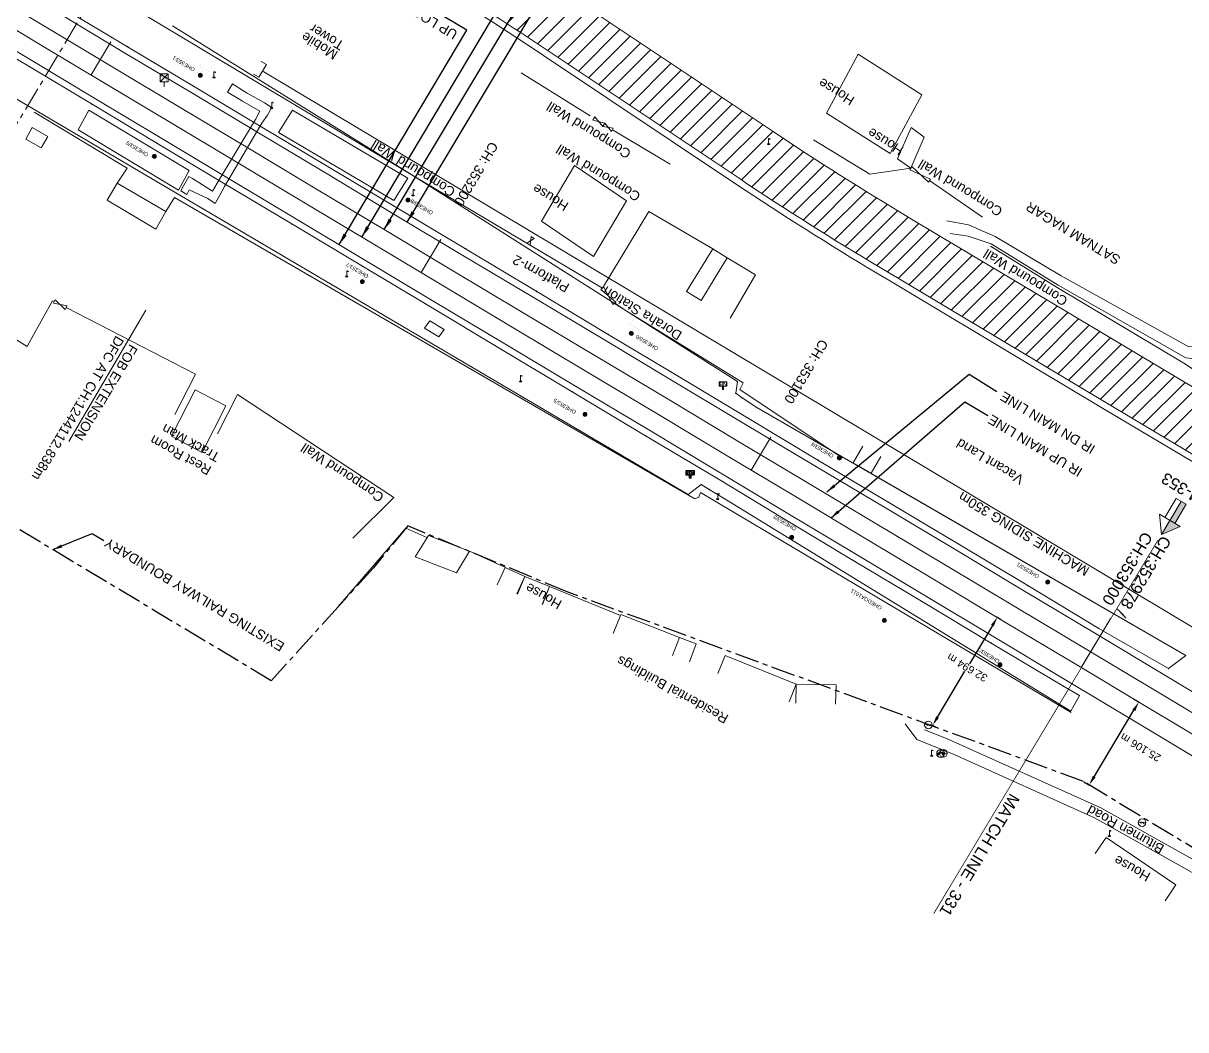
# Model space of a CAD drawing. Header units: metres. Extents: x 593168 to 611286, y 3401475 to 3412398.
# Drawn here: x 599854.4 to 600156.6, y 3408094.8 to 3408356.4 of the extents above; entities that cross this region are included whole.
import ezdxf
from ezdxf.enums import TextEntityAlignment as Align

# ---------------------------------------------------------------- set-up
doc = ezdxf.new("R2010")
doc.units = ezdxf.units.M
doc.header["$MEASUREMENT"] = 0
doc.linetypes.add('CENTER', pattern=[2, 1.25, -0.25, 0.25, -0.25])
doc.linetypes.add('PHANTOM2', pattern=[1.25, 0.625, -0.125, 0.125, -0.125, 0.125, -0.125])
doc.layers.get('Defpoints').update_dxf_attribs({"lineweight": 0})
for name, color, linetype, lineweight in [('Compound Wall', 251, 'Continuous', 0), ('DFCC BOUNDARY', 6, 'CENTER', 0), ('DORAHA STATION PROP. DETAILS', 10, 'Continuous', 0), ('Electric Pole', 251, 'Continuous', 0), ('Existing IR Chainage', 7, 'Continuous', 0), ('Existing IR Track', 143, 'Continuous', 0), ('FOOTINGS', 5, 'Continuous', 9), ('Footpath Over Bridge', 7, 'Continuous', 0), ('Gate', 251, 'Continuous', 0), ('Govt buliding', 251, 'Continuous', 0), ('Grill', 251, 'Continuous', 0), ('IR PROP. DETAILS', 190, 'Continuous', 0), ('KM STONE', 7, 'Continuous', 0), ('Lamp_Post', 251, 'Continuous', 0), ('Name Board', 251, 'Continuous', 0), ('OHE MAST', 8, 'Continuous', 0), ('OHE MAST TEXT', 8, 'Continuous', 0), ('Platform', 7, 'Continuous', 0), ('PROPOSED DFCC TOE LINE', 24, 'Continuous', 0), ('Residential Building Pucca', 251, 'Continuous', 0), ('Residential Building Semipucca', 251, 'Continuous', 0), ('Shed', 251, 'Continuous', 0), ('Side Details', 251, 'Continuous', 0), ('SRJ CH. in Station', 7, 'Continuous', 0), ('Subroad Edge', 34, 'Continuous', 0), ('Telephone_Pole', 251, 'Continuous', 0), ('Text1', 251, 'Continuous', 0), ('Village Name', 7, 'Continuous', 0), ('WL', 7, 'Continuous', 0)]:
    doc.layers.add(name, color=color, linetype=linetype, lineweight=lineweight)
doc.layers.add('Existing Railway Boundary', color=7, linetype='CENTER')
doc.layers.add('MATCH LINE', color=7, linetype='Continuous')
doc.styles.add('CUT-FILL', font='cut-fill.shx', dxfattribs={"height": 2})
doc.styles.add('NB', font='swissbo.ttf', dxfattribs={"height": 1.5})
doc.styles.get("Standard").update_dxf_attribs({"font": 'arial.ttf'})
doc.styles.add('Style-Arial', font='arial.ttf')
doc.styles.add('Vill txt', font='arial.ttf', dxfattribs={"height": 3})
doc.dimstyles.new('ISO-25', dxfattribs={"dimtxt": 2.5, "dimasz": 2.5, "dimexe": 1.25, "dimexo": 0.625, "dimtad": 1, "dimtxsty": 'Standard', "dimcen": 2.5, "dimadec": 0, "dimazin": 0, "dimtfac": 1, "dimtmove": 0, "dimatfit": 3, "dimfxl": 1, "dimarcsym": 0})
doc.dimstyles.get("Standard").update_dxf_attribs({"dimtxt": 0.18, "dimasz": 0.18, "dimexe": 0.18, "dimexo": 0.0625, "dimgap": 0.09, "dimtad": 0, "dimtih": 1, "dimtoh": 1, "dimdec": 4, "dimzin": 0, "dimdsep": 46, "dimtxsty": 'Standard', "dimcen": 0.09, "dimadec": 0, "dimazin": 0, "dimtfac": 1, "dimtdec": 4, "dimtofl": 0, "dimtmove": 0, "dimatfit": 3, "dimfxl": 1, "dimtolj": 1, "dimtzin": 0, "dimarcsym": 0})

# ---------------------------------------------------------------- blocks, each defined once
blk = doc.blocks.new('GT')
at = {"layer": 'Gate'}
for p, q in [((-0.5, -0.5), (-0.5, 0.5)), ((-0.5, 0.5), (0.5, -0.5)), ((0.5, 0.5), (0.5, -0.5))]:
    blk.add_line(p, q, dxfattribs=at)
blk.add_lwpolyline([(0.5, 0.5), (-0.5, -0.5)], dxfattribs=at)
blk = doc.blocks.new('EP')
blk.add_hatch(color=8).paths.add_polyline_path([(-0.21, -0.05), (-0.21, 0.16), (-0.93, -0.01), (-0.31, 0.07), (-0.31, -0.19), (0.31, 0), (0.31, -0.24), (0.94, -0.01), (0.41, -0.1), (0.43, 0.15)])
at = {"color": 8}
for p, q in [((-0.93, -0.01), (-0.21, 0.16)), ((-0.31, 0.07), (-0.93, -0.01)), ((-0.31, -0.19), (-0.31, 0.07)), ((0.31, 0), (-0.31, -0.19)), ((-0.21, 0.16), (-0.21, -0.05)), ((-0.21, -0.05), (0.43, 0.15)), ((0.31, -0.24), (0.31, 0)), ((0.43, 0.15), (0.41, -0.1)), ((0.94, -0.01), (0.31, -0.24)), ((0.41, -0.1), (0.94, -0.01))]:
    blk.add_line(p, q, dxfattribs=at)
blk.add_circle((0, 0), 1, dxfattribs=at)
blk = doc.blocks.new('LP')
for points in [[(0, 0), (0, 1.5)], [(0.25, 1.35), (0.44, 1.35)]]:
    blk.add_lwpolyline(points)
for centre, radius, start, end in [((0.07, 0.99), 0.519, 57.6425, 97.3165), ((0.34, 1.33), 0.094, 11.7012, 168.0476)]:
    blk.add_arc(centre, radius, start, end)
at = {"extrusion": (0, 0, -1)}
blk.add_ellipse((0, 0.01), major_axis=(0.308, 0), ratio=0.400495, dxfattribs=at)
blk.add_ellipse((0.35, 1.36), major_axis=(0.0017, 0.0438), ratio=0.461056, start_param=1.74022, end_param=4.575836)
blk = doc.blocks.new('NB')
for p, q in [((-0.98, 0.82), (-0.98, 1.98)), ((-0.98, 1.98), (0.98, 1.98)), ((-0.98, 0.82), (0.98, 0.82)), ((-0.13, 0.82), (-0.13, 0)), ((-0.13, 0), (0.13, 0)), ((0.13, 0.82), (0.13, 0)), ((0.98, 1.98), (0.98, 0.82))]:
    blk.add_line(p, q)
at = {"style": 'NB', "width": 1.025371}
blk.add_text('NB', height=0.988, rotation=180, dxfattribs=at).set_placement((0, 1.39), align=Align.MIDDLE)
blk = doc.blocks.new('TP')
at = {"layer": 'Telephone_Pole'}
blk.add_hatch(color=8, dxfattribs=at).paths.add_polyline_path([(0.49, 0.08, -0.516403), (0.5, 0.04, 0.157799), (0.42, -0.19, 0.257253), (0.43, -0.21), (0.7, -0.4, 0.297943), (0.73, -0.4, 0.213635), (0.94, -0.09, 0.292624), (0.86, 0.1, 0.314672), (-0.86, 0.1, 0.297888), (-0.94, -0.1, 0.205841), (-0.73, -0.4, 0.297943), (-0.7, -0.4), (-0.43, -0.21, 0.257253), (-0.42, -0.19, 0.155164), (-0.5, 0.04, -0.510878), (-0.49, 0.08, -0.167449)])
at = {"layer": 'Telephone_Pole', "color": 8}
for p, q in [((-0.7, -0.4), (-0.43, -0.21)), ((-0.44, -0.22), (-0.44, -0.22)), ((0.7, -0.4), (0.43, -0.21)), ((0.44, -0.22), (0.44, -0.22))]:
    blk.add_line(p, q, dxfattribs=at)
blk.add_circle((0, 0), 1.03, dxfattribs=at)
for centre, radius, start, end in [((0.01, -1.13), 1.5, 55.3659, 125.2353), ((-0.48, 0.05), 0.0243, 109.2181, 217.464), ((-0.82, -0.21), 0.402, 2.1844, 37.464), ((0.01, -1.34), 1.5, 71.1943, 109.2181), ((0.82, -0.21), 0.402, 141.9464, 177.8156), ((0.48, 0.06), 0.0243, 321.9464, 71.1943), ((0.75, -0.06), 0.194, 350.1231, 55.3659), ((-0.44, -0.19), 0.0258, 304.4776, 2.1844), ((0.44, -0.19), 0.0258, 177.8156, 235.5224), ((0.72, -0.38), 0.0258, 235.5224, 301.8866), ((0.49, -0.01), 0.462, 301.8866, 350.1231)]:
    blk.add_arc(centre, radius, start, end, dxfattribs=at)
blk = doc.blocks.new('WL')
at = {"layer": 'WL'}
for p, q in [((1.07, 3.42), (-1.06, 3.42)), ((-1.06, 3.42), (-1.06, 1.29)), ((1.07, 1.29), (1.07, 3.42)), ((-1.06, 1.29), (1.07, 1.29)), ((0, 1.29), (0, 0))]:
    blk.add_line(p, q, dxfattribs=at)
blk.add_lwpolyline([(-1.06, 1.29), (1.07, 3.42)], dxfattribs=at)
at = {"layer": 'WL', "style": 'CUT-FILL'}
for s, p in [('W', (-0.08, 3.25)), ('L', (0.61, 2.26))]:
    blk.add_text(s, height=0.739, rotation=180, dxfattribs=at).set_placement(p)
blk = doc.blocks.new('KM POST PLAN')
h = blk.add_hatch(color=256)
h.dxf.hatch_style = 1
h.paths.add_polyline_path([(0, -8.47), (-3, -8.47), (-3, -20), (0, -20)])
h.paths.add_polyline_path([(0, -8.47), (0, 0), (-6.25, -8.47)])
for points in [[(0, 0), (-6.25, -8.47), (6.25, -8.47)], [(0, 0), (0, -20)], [(0, 0), (6.25, -8.47)], [(3, -8.47), (3, -20), (-3, -20), (-3, -8.47)]]:
    blk.add_lwpolyline(points)
at = {"style": 'Style-Arial'}
blk.add_attdef('KM-POST', text='', height=6, dxfattribs=at).set_placement((0, -26, -263.95), align=Align.MIDDLE_CENTER)
blk = doc.blocks.new('OHE MAST')
h = blk.add_hatch(color=253)
h.dxf.hatch_style = 1
edge = h.paths.add_edge_path()
edge.add_arc((0, 0), 0.514, 0, 360)
at = {"color": 253, "const_width": 0.01}
for points in [[(-1.03, -1.71), (0, 0)], [(-3.09, -2.23), (-2.32, -0.94), (0.26, -2.49), (-0.52, -3.77)]]:
    blk.add_lwpolyline(points, dxfattribs=at)
at = {"color": 253}
blk.add_circle((0, 0), 0.514, dxfattribs=at)
blk = doc.blocks.new('*D68')
at = {"layer": 'Defpoints', "color": 0, "linetype": 'ByBlock', "ltscale": 5, "transparency": 16777216}
for p in [(600142.84, 3408180.86), (600144.36, 3408179.95), (600129.94, 3408159.32)]:
    blk.add_point(p, dxfattribs=at)
at = {"layer": 'DFCC BOUNDARY', "color": 0, "linetype": 'ByBlock', "lineweight": -2, "ltscale": 5, "transparency": 16777216}
for p, q in [((600142.95, 3408180.79), (600144.47, 3408179.89)), ((600132.75, 3408160.55), (600143.07, 3408177.8)), ((600130.05, 3408159.25), (600131.57, 3408158.34))]:
    blk.add_line(p, q, dxfattribs=at)
at = {"layer": 'DFCC BOUNDARY', "color": 0, "linetype": 'ByBlock', "ltscale": 5, "transparency": 16777216}
for points in [[(600142.72, 3408178.02), (600143.43, 3408177.59), (600144.36, 3408179.95)], [(600132.39, 3408160.77), (600133.1, 3408160.34), (600131.46, 3408158.41)]]:
    blk.add_solid(points, dxfattribs=at)
at = {"layer": 'DFCC BOUNDARY', "color": 0, "linetype": 'ByBlock', "ltscale": 5, "transparency": 16777216, "insert": (600144.81, 3408168.17), "char_height": 2, "attachment_point": 5, "rotation": 149, "style": 'Style-Arial'}
blk.add_mtext('\\A1;25.106 m', dxfattribs=at)
blk = doc.blocks.new('TerminatorOpen_0.5')
at = {"color": 0, "linetype": 'ByBlock', "lineweight": -2}
for q in [(-1, 0.25), (-1, 0), (-1, -0.25)]:
    blk.add_line((0, 0), q, dxfattribs=at)
blk = doc.blocks.new('*D69')
at = {"layer": 'Defpoints', "color": 0, "linetype": 'ByBlock', "ltscale": 5, "transparency": 16777216}
for p in [(600107.57, 3408201.96), (600108.5, 3408201.41), (600091.69, 3408173.36)]:
    blk.add_point(p, dxfattribs=at)
at = {"layer": 'DFCC BOUNDARY', "color": 0, "linetype": 'ByBlock', "lineweight": -2, "ltscale": 5, "transparency": 16777216}
for p, q in [((600106.29, 3408199.82), (600100.35, 3408189.91)), ((600108.39, 3408201.47), (600107.46, 3408202.03)), ((600092.05, 3408176.06), (600099.17, 3408187.94)), ((600091.59, 3408173.43), (600090.66, 3408173.98))]:
    blk.add_line(p, q, dxfattribs=at)
at = {"layer": 'DFCC BOUNDARY', "color": 0, "linetype": 'ByBlock', "ltscale": 5, "transparency": 16777216}
for points in [[(600105.93, 3408200.03), (600106.64, 3408199.6), (600107.57, 3408201.96)], [(600091.7, 3408176.27), (600092.41, 3408175.85), (600090.77, 3408173.92)]]:
    blk.add_solid(points, dxfattribs=at)
at = {"layer": 'DFCC BOUNDARY', "color": 0, "linetype": 'ByBlock', "ltscale": 5, "transparency": 16777216, "insert": (600099.76, 3408188.92), "char_height": 2, "attachment_point": 5, "rotation": 149, "style": 'Style-Arial'}
blk.add_mtext('\\A1;32.694 m', dxfattribs=at)

msp = doc.modelspace()

# ---------------------------------------------------------------- hatches: boundary and pattern name
at = {"layer": 'IR PROP. DETAILS'}
h = msp.add_hatch(dxfattribs=at)
h.set_pattern_fill('ANSI31', color=256, scale=25)
edge = h.paths.add_edge_path()
edge.add_line((600283.1188, 3408119.509), (600282.7052, 3408119.846))
edge.add_line((600282.7052, 3408119.846), (600271.594, 3408130.2063))
edge.add_line((600271.594, 3408130.2063), (600256.9941, 3408146.3629))
edge.add_line((600256.9941, 3408146.3629), (600245.9525, 3408160.7713))
edge.add_line((600245.9525, 3408160.7713), (600230.7289, 3408182.144))
edge.add_line((600230.7289, 3408182.144), (600216.7789, 3408199.2558))
edge.add_line((600216.7789, 3408199.2558), (600214.8371, 3408201.4091))
edge.add_line((600214.8371, 3408201.4091), (600196.6873, 3408218.495))
edge.add_line((600196.6873, 3408218.495), (600185.498, 3408227.3229))
edge.add_line((600185.498, 3408227.3229), (600162.924, 3408241.63))
edge.add_line((600162.924, 3408241.63), (600136.245, 3408257.5475))
edge.add_line((600136.245, 3408257.5475), (600118.1223, 3408268.3585))
edge.add_line((600118.1223, 3408268.3585), (600084.6377, 3408288.3555))
edge.add_line((600084.6377, 3408288.3555), (600077.132, 3408292.8484))
edge.add_arc((600526.5381, 3409043.6208), 875, 236.2714462, 239.0956137, ccw=False)
edge.add_line((600040.6865, 3408315.903), (599989.7502, 3408349.9099))
edge.add_arc((599503.8986, 3407622.1921), 875, 56.2714462, 59.5261399)
edge.add_line((599947.6506, 3408376.3202), (599940.3295, 3408380.6281))
edge.add_line((599940.3295, 3408380.6281), (599933.9632, 3408384.4526))
edge.add_line((599933.9632, 3408384.4526), (599910.2409, 3408398.6538))
edge.add_line((599910.2409, 3408398.6538), (599881.8606, 3408415.5852))
edge.add_line((599881.8606, 3408415.5852), (599859.5977, 3408428.886))
edge.add_line((599859.5977, 3408428.886), (599833.3643, 3408444.5643))
edge.add_line((599833.3643, 3408444.5643), (599815.5925, 3408455.1532))
edge.add_line((599815.5925, 3408455.1532), (599789.3909, 3408470.866))
edge.add_line((599789.3909, 3408470.866), (599769.4742, 3408482.7056))
edge.add_line((599769.4742, 3408482.7056), (599749.3559, 3408494.7496))
edge.add_line((599749.3559, 3408494.7496), (599719.4838, 3408512.6636))
edge.add_line((599719.4838, 3408512.6636), (599673.1641, 3408540.5174))
edge.add_line((599673.1641, 3408540.5174), (599681.4135, 3408553.0599))
edge.add_line((599681.4135, 3408553.0599), (599727.2245, 3408525.5444))
edge.add_line((599727.2245, 3408525.5444), (599757.0707, 3408507.6136))
edge.add_line((599757.0707, 3408507.6136), (599777.159, 3408495.5875))
edge.add_line((599777.159, 3408495.5875), (599797.0806, 3408483.745))
edge.add_line((599797.0806, 3408483.745), (599823.2887, 3408468.0283))
edge.add_line((599823.2887, 3408468.0283), (599841.0508, 3408457.4452))
edge.add_line((599841.0508, 3408457.4452), (599867.291, 3408441.7629))
edge.add_line((599867.291, 3408441.7629), (599889.5457, 3408428.467))
edge.add_line((599889.5457, 3408428.467), (599917.9358, 3408411.5297))
edge.add_line((599917.9358, 3408411.5297), (599941.6594, 3408397.3277))
edge.add_line((599941.6594, 3408397.3277), (599947.9367, 3408393.5561))
edge.add_line((599947.9367, 3408393.5561), (599955.2578, 3408389.2481))
edge.add_arc((599503.8986, 3407622.1921), 890, 56.2714462, 59.5261399, ccw=False)
edge.add_line((599998.079, 3408362.3851), (600049.0153, 3408328.3781))
edge.add_arc((600526.5381, 3409043.6208), 860, 236.2714462, 239.0956137)
edge.add_line((600084.8361, 3408305.7188), (600092.3352, 3408301.2299))
edge.add_line((600092.3352, 3408301.2299), (600125.8132, 3408281.2368))
edge.add_line((600125.8132, 3408281.2368), (600143.9297, 3408270.4294))
edge.add_line((600143.9297, 3408270.4294), (600170.7831, 3408254.4079))
edge.add_line((600170.7831, 3408254.4079), (600194.1815, 3408239.5784))
edge.add_line((600194.1815, 3408239.5784), (600206.4922, 3408229.8656))
edge.add_line((600206.4922, 3408229.8656), (600225.5656, 3408211.9104))
edge.add_line((600225.5656, 3408211.9104), (600228.1688, 3408209.0236))
edge.add_line((600228.1688, 3408209.0236), (600242.6633, 3408191.2438))
edge.add_line((600242.6633, 3408191.2438), (600258.018, 3408169.6872))
edge.add_line((600258.018, 3408169.6872), (600268.5306, 3408155.969))
edge.add_line((600268.5306, 3408155.969), (600282.2928, 3408140.7394))
edge.add_line((600282.2928, 3408140.7394), (600292.5685, 3408131.1582))
edge.add_line((600292.5685, 3408131.1582), (600293.371, 3408130.5043))
edge.add_line((600293.371, 3408130.5043), (600283.0945, 3408119.483))
h.paths.add_polyline_path([(599990.2872, 3408362.0014), (599859.2717, 3408440.7235), (599857.2732, 3408437.3973), (599988.2886, 3408358.6752)], flags=24)
at = {"layer": 'PROPOSED DFCC TOE LINE', "lineweight": 30}
h = msp.add_hatch(dxfattribs=at)
h.set_pattern_fill('ANSI31', color=256)
h.set_pattern_definition([(45, (0, 0), (-0.0883883476483, 0.0883883476483), [])])
h.paths.add_polyline_path([(599620.3989, 3408797.1611), (599458.9476, 3408521.7611), (599903.3831, 3408261.214), (600064.8343, 3408536.6139)], flags=9)
h.paths.add_polyline_path([(599610.1903, 3408800.1806), (599448.7391, 3408524.7806), (599893.1746, 3408264.2335), (600054.6258, 3408539.6334)], flags=9)
h.paths.add_polyline_path([(599605.1005, 3408803.1645), (599443.6492, 3408527.7645), (599888.0847, 3408267.2174), (600049.536, 3408542.6173)], flags=9)
h.paths.add_polyline_path([(599606.0567, 3408805.569), (599444.6055, 3408530.1691), (599889.041, 3408269.6219), (600050.4922, 3408545.0219)], flags=9)
h.paths.add_polyline_path([(599611.8012, 3408782.4954), (599450.35, 3408507.0955), (599894.7855, 3408246.5483), (600056.2367, 3408521.9483)], flags=9)
h.paths.add_polyline_path([(599606.7114, 3408785.4793), (599445.2601, 3408510.0794), (599889.6956, 3408249.5322), (600051.1469, 3408524.9322)], flags=9)
h.paths.add_polyline_path([(599601.6216, 3408788.4632), (599440.1703, 3408513.0632), (599884.6058, 3408252.5161), (600046.057, 3408527.916)], flags=9)
h.paths.add_polyline_path([(599597.4591, 3408790.9034), (599436.0079, 3408515.5034), (599880.4433, 3408254.9563), (600041.8946, 3408530.3563)], flags=9)
h.paths.add_polyline_path([(599605.4988, 3408763.9026), (599444.0475, 3408488.5027), (599888.483, 3408227.9555), (600049.9343, 3408503.3555)], flags=9)
h.paths.add_polyline_path([(599951, 3408557.2869), (599691.3153, 3408114.3226), (600135.7508, 3407853.7754), (600395.4354, 3408296.7398)], flags=9)
h.paths.add_polyline_path([(599614.5942, 3408796.7912), (599453.1429, 3408521.3912), (599897.5784, 3408260.8441), (600059.0297, 3408536.244)], flags=9)
h.paths.add_polyline_path([(599609.5044, 3408799.7751), (599448.0531, 3408524.3751), (599892.4886, 3408263.828), (600053.9398, 3408539.2279)], flags=9)
h.paths.add_polyline_path([(599619.684, 3408793.8073), (599458.2328, 3408518.4074), (599902.6683, 3408257.8602), (600064.1195, 3408533.2602)], flags=9)
h.paths.add_polyline_path([(599886.258, 3408431.716), (599873.7889, 3408438.6151), (599871.4074, 3408434.311), (599883.8765, 3408427.4119)], flags=24)
h.paths.add_polyline_path([(599796.1593, 3408480.4383), (599771.2889, 3408494.199), (599768.9075, 3408489.8949), (599793.7778, 3408476.1342)], flags=24)
h.paths.add_polyline_path([(599848.8429, 3408450.8946), (599823.9725, 3408464.6553), (599821.5911, 3408460.3512), (599846.4614, 3408446.5905)], flags=24)
h.paths.add_polyline_path([(599990.2872, 3408362.0014), (599859.2717, 3408440.7235), (599857.2732, 3408437.3973), (599988.2886, 3408358.6752)], flags=24)
h.paths.add_polyline_path([(600198.2471, 3408229.8148), (600189.95, 3408234.8002), (600189.1505, 3408233.4697), (600197.4477, 3408228.4843)], flags=24)
h.paths.add_polyline_path([(600225.3699, 3408204.8721), (600216.7401, 3408210.0575), (600215.9406, 3408208.727), (600224.5705, 3408203.5417)], flags=24)
h.paths.add_polyline_path([(600286.6458, 3408124.4082), (600279.9445, 3408128.4347), (600279.1446, 3408127.1033), (600285.8458, 3408123.0768)], flags=24)
h.paths.add_polyline_path([(600251.815, 3408231.4437), (600231.7204, 3408200.4954), (600239.5806, 3408195.3918), (600259.6752, 3408226.3401)], flags=24)
h.paths.add_polyline_path([(600031.8358, 3408370.6356), (600013.8622, 3408340.5554), (600021.9071, 3408335.7483), (600039.8807, 3408365.8285)], flags=24)
h.paths.add_polyline_path([(600236.0563, 3408240.6662), (600216.974, 3408211.2769), (600224.8342, 3408206.1733), (600243.9165, 3408235.5626)], flags=24)
h.paths.add_polyline_path([(600008.4547, 3408352.7362), (600010.6532, 3408352.7362), (600010.6532, 3408353.5118), (600008.4547, 3408353.5118)], flags=24)

# ---------------------------------------------------------------- linework, layer by layer
at = {"layer": 'Compound Wall'}
for points in [[(600007.4968, 3408328.6891, 258.9342), (600022.5673, 3408319.7281, 260.8807)], [(600085.0898, 3408318.7018, 258.8582), (600074.4312, 3408317.1554, 258.7903), (600059.7993, 3408326.1084, 258.9742)], [(600103.7122, 3408305.9872, 258.2034), (600089.9187, 3408315.4676, 259.4551)], [(599862.4441, 3408284.0519, 258.1425), (599862.0021, 3408284.2414, 259.791), (599856.9245, 3408275.2454, 259.586), (599855.3782, 3408272.359, 259.5071), (599787.9714, 3408314.2626, 258.3084)], [(600004.9159, 3408287.4891, 262.2163), (600017.0034, 3408307.4117, 260.5897), (600033.583, 3408297.71, 261.9763)], [(600105.765, 3408298.4011, 258.4254), (600123.1193, 3408287.7133, 258.5034), (600156.4593, 3408267.7863, 258.4864), (600206.8859, 3408233.7246, 258.8532)], [(600037.326, 3408295.4172, 260.9226), (600044.7361, 3408290.96, 260.5628), (600038.1666, 3408279.7059, 260.7747)], [(599865.5183, 3408282.4619, 258.0505), (599899.1128, 3408265.1745, 259.605), (599893.7925, 3408254.6439, 156.3202)], [(600008.0201, 3408283.6654, 262.0775), (600010.4332, 3408282.0319, 262.1403), (600041.4968, 3408262.9406, 260.6637), (600040.5984, 3408261.2212, 260.6657), (600067.2077, 3408243.3836, 261.5924)], [(599950.7216, 3408233.1092, 259.55), (599910.0809, 3408259.9224, 259.572), (599904.8798, 3408249.6499, 259.671)], [(599950.7216, 3408233.1092, 259.55), (599940.0322, 3408222.5578, 258.9152)], [(599959.2558, 3408222.7189, 261.3515), (599953.7997, 3408225.1726, 260.8027), (599936.2634, 3408204.7596, 258.9152)], [(599979.692, 3408214.8951, 262.3332), (599970.4084, 3408219.123, 260.3988)], [(600009.7408, 3408202.6826, 262.4222), (600024.9405, 3408196.7533, 260.3308)]]:
    msp.add_polyline3d(points, dxfattribs=at)
at = {"layer": 'Existing IR Chainage', "color": 7, "linetype": 'Continuous', "lineweight": 13, "flags": 128}
for points in [[(599877.1147, 3408351.5192), (599871.9779, 3408342.9393)], [(599962.9091, 3408300.1692), (599957.783, 3408291.5829)], [(600048.7064, 3408248.8155), (600043.5873, 3408240.2251)], [(600137.1156, 3408201.7687), (600129.4104, 3408188.899)], [(600137.1156, 3408201.7687), (600129.4104, 3408188.899)], [(600137.1156, 3408201.7687), (600129.4104, 3408188.899)]]:
    msp.add_lwpolyline(points, dxfattribs=at)
at = {"layer": 'Existing IR Track', "flags": 128}
for points in [[(600169.667, 3408175.8), (600151.0932, 3408186.9463), (600133.0819, 3408197.7426), (600114.6072, 3408208.7991), (600096.3154, 3408219.767), (600078.5028, 3408230.4087), (600060.097, 3408241.3763), (600041.6979, 3408252.3525), (600021.5588, 3408264.39), (600005.4299, 3408274.0664), (599986.7764, 3408285.235), (599986.7722, 3408285.2361), (599968.6642, 3408296.0462), (599950.7184, 3408306.7738), (599932.9045, 3408317.4584), (599915.0647, 3408328.1267), (599897.7151, 3408338.5079), (599880.4914, 3408348.7995), (599864.2703, 3408358.5453), (599848.1574, 3408368.1928)], [(600167.2562, 3408171.7703), (600148.7404, 3408182.8809), (600130.6312, 3408193.6978), (600112.4249, 3408204.6045), (600093.8257, 3408215.7172), (600075.8527, 3408226.4692), (600057.7236, 3408237.3078), (600040.1096, 3408247.7838), (600021.9675, 3408258.6299), (600002.9626, 3408270.0116), (599984.3554, 3408281.1368), (599965.8101, 3408292.227), (599948.2149, 3408302.7445), (599930.1759, 3408313.528), (599912.7063, 3408323.9567), (599895.1149, 3408334.4917), (599878.1064, 3408344.6676), (599861.6303, 3408354.54), (599845.6542, 3408364.1132)], [(600164.7697, 3408167.705), (600146.296, 3408178.7896), (600127.7834, 3408189.873), (600109.7436, 3408200.6605), (600091.2801, 3408211.7216), (600073.6066, 3408222.2952), (600055.125, 3408233.3496), (600037.3837, 3408243.922), (600019.4889, 3408254.6488), (600000.4568, 3408266.0368), (599981.8613, 3408277.1457), (599963.2375, 3408288.3266), (599945.7811, 3408298.7482), (599927.6268, 3408309.6039), (599910.1744, 3408320.0483), (599892.6006, 3408330.5792), (599875.6746, 3408340.7261), (599859.2809, 3408350.5411), (599843.3055, 3408360.1072)], [(600162.1174, 3408163.6643), (600143.6467, 3408174.7443), (600125.5335, 3408185.5907), (600107.1262, 3408196.6386), (600088.749, 3408207.6349), (600070.937, 3408218.299), (600052.6596, 3408229.2569), (600034.8324, 3408239.9287), (600016.941, 3408250.6611), (599997.9538, 3408262.0183), (599979.5645, 3408273.0186), (599960.6352, 3408284.3537), (599943.3703, 3408294.7192), (599924.9764, 3408305.723), (599907.7274, 3408316.0423), (599889.9632, 3408326.6668), (599873.1796, 3408336.7079), (599857.0011, 3408346.413), (599840.8286, 3408356.0919)], [(599914.2544, 3408343.1478), (599915.5942, 3408342.3451), (599917.5661, 3408345.6363), (599916.2263, 3408346.439)]]:
    msp.add_lwpolyline(points, dxfattribs=at)
msp.add_lwpolyline([(599916.5068, 3408344.0341), (600195.0009, 3408177.5372, -0.05223205), (600233.7344, 3408148.505, 0.05144606), (600271.8433, 3408119.8476)], format="xyb", dxfattribs=at)
at = {"layer": 'Existing Railway Boundary', "ltscale": 5}
for points in [[(599936.2222, 3408204.7154), (599918.8408, 3408185.4773), (599771.2804, 3408274.0123), (599785.0232, 3408302.5983), (599708.5849, 3408348.2622), (599593.7586, 3408416.8589), (599615.059, 3408451.9179), (599554.734, 3408488.0427), (599482.8847, 3408531.0687), (599453.6679, 3408548.5649), (599424.7618, 3408565.8749)], [(601317.2433, 3407450.7097), (601224.899, 3407507.0908), (601103.8361, 3407576.9037), (601076.3041, 3407593.1922), (601027.0445, 3407622.1279), (600800.8989, 3407757.7565), (600729.53, 3407800.2216), (600590.7896, 3407882.7312), (600531.0891, 3407918.878), (600526.2178, 3407921.6024), (600502.3694, 3407935.4788), (600422.2553, 3407983.1065), (600376.8527, 3408011.2163), (600345.4847, 3408028.7629), (600315.7213, 3408046.6622), (600129.9447, 3408159.317), (599995.7813, 3408208.5798), (599954.336, 3408225.7264), (599945.3157, 3408214.7803), (599936.2222, 3408204.7154)]]:
    msp.add_lwpolyline(points, dxfattribs=at)
at = {"layer": 'FOOTINGS', "color": 0, "lineweight": 0}
msp.add_line((599866.1919, 3408247.6252), (599886.2286, 3408281.8034), dxfattribs=at)
at = {"layer": 'Footpath Over Bridge'}
msp.add_polyline3d([(599907.4488, 3408338.4198, 260.8997), (599908.7408, 3408340.6357, 260.8557), (599911.4828, 3408338.9131, 262.7171), (599912.5835, 3408338.2294, 262.7191), (599917.0687, 3408335.695, 265.9312), (599918.9992, 3408334.4693, 265.9542), (599917.8249, 3408332.4495, 265.9522), (599916.4021, 3408330.4133, 267.4137), (599906.6377, 3408313.9071, 267.4018), (599905.4228, 3408311.653, 265.9582), (599904.2647, 3408309.5607, 266.1131), (599902.3364, 3408310.7942, 266.0541), (599897.5273, 3408313.0929, 261.9254), (599896.8944, 3408311.8717, 261.0526), (599895.3063, 3408312.8228, 261.0356), (599896.053, 3408314.1491, 262.0653), (599897.4192, 3408316.5541, 262.0843), (599898.3581, 3408315.9969, 262.0823), (599903.5963, 3408312.7676, 265.9292), (599904.7706, 3408314.7972, 267.3978), (599914.7099, 3408331.3337, 267.3908), (599915.8803, 3408333.5461, 265.9202), (599911.3191, 3408336.0963, 262.7311), (599910.2408, 3408336.851, 262.7281), (599907.4488, 3408338.4198, 260.8997)], dxfattribs=at)
at = {"layer": 'Govt buliding'}
for points in [[(599856.7061, 3408329.3, 263.5319), (599860.7107, 3408326.9765, 263.109), (599859.0219, 3408323.9563, 263.131), (599855.0173, 3408326.2798, 263.5539)], [(600002.5727, 3408295.7768, 262.962), (599989.0543, 3408304.9313, 262.4472), (599997.646, 3408319.4063, 262.8581), (600011.1711, 3408310.2472, 262.8581)], [(599876.2114, 3408310.364, 261.6264), (599878.7387, 3408314.8206, 262.5792), (599891.3951, 3408307.4165, 262.2033), (599888.8246, 3408302.8835, 262.2033)]]:
    msp.add_polyline3d(points, close=True, dxfattribs=at)
at = {"layer": 'Grill'}
for points in [[(599893.1239, 3408355.6671, 261.7604), (599956.0444, 3408316.5455, 260.9296), (599983.3275, 3408300.3806, 261.4355), (600004.9159, 3408287.4891, 262.2163)], [(600001.7331, 3408332.3105, 260.2109), (599983.7608, 3408343.5009, 260.5548)], [(599857.2401, 3408333.2916, 263.5779), (599881.3641, 3408318.7048, 262.1423), (599878.7387, 3408314.8206, 262.5792)], [(599891.3951, 3408307.4165, 262.2033), (599893.7087, 3408311.0849, 261.8974), (600028.9074, 3408232.7324, 261.5735), (600029.9667, 3408233.183, 261.7034), (600030.3909, 3408234.3713, 261.6484)], [(600074.9493, 3408239.2514, 261.4475), (600156.5568, 3408192.0865, 259.643)], [(600030.3909, 3408234.3713, 261.6484), (600126.7606, 3408177.2639, 260.1859)]]:
    msp.add_polyline3d(points, dxfattribs=at)
at = {"layer": 'IR PROP. DETAILS'}
for points in [[(599841.0508, 3408457.4452), (599867.291, 3408441.7629), (599889.5457, 3408428.467), (599917.9358, 3408411.5297), (599941.6594, 3408397.3277), (599947.9367, 3408393.5561), (599955.2578, 3408389.2481, -0.01420223), (599998.079, 3408362.3851), (600049.0153, 3408328.3781, 0.01232338), (600084.8361, 3408305.7188), (600092.3352, 3408301.2299), (600125.8132, 3408281.2368), (600143.9297, 3408270.4294), (600170.7831, 3408254.4079)], [(600162.924, 3408241.63), (600136.245, 3408257.5475), (600118.1223, 3408268.3585), (600084.6377, 3408288.3555), (600077.132, 3408292.8484, -0.01232338), (600040.6865, 3408315.903), (599989.7502, 3408349.9099, 0.01420223), (599947.6506, 3408376.3202), (599940.3295, 3408380.6281), (599933.9632, 3408384.4526), (599910.2409, 3408398.6538), (599881.8606, 3408415.5852), (599859.5977, 3408428.886), (599833.3643, 3408444.5643)], [(599954.0019, 3408370.5401), (599953.3622, 3408370.9233, -0.01226359), (599989.6282, 3408347.9762), (600039.7902, 3408314.4861, 0.01232338), (600076.2357, 3408291.4315), (600079.3461, 3408289.5697), (600117.2637, 3408266.9192), (600135.3862, 3408256.1082), (600162.0459, 3408240.2023), (600184.5278, 3408225.9536), (600195.5917, 3408217.2245), (600213.6383, 3408200.2358), (600215.5063, 3408198.1644), (600229.3954, 3408181.1272), (600244.6044, 3408159.775), (600255.7051, 3408145.2896), (600270.3986, 3408129.0294), (600281.6032, 3408118.582), (600291.8701, 3408110.2163), (600293.6546, 3408108.8504), (600295.5444, 3408107.3834), (600308.851, 3408097.9517)]]:
    msp.add_lwpolyline(points, format="xyb", dxfattribs=at)
at = {"layer": 'MATCH LINE', "linetype": 'PHANTOM2', "ltscale": 15, "const_width": 0.2}
msp.add_lwpolyline([(600149.3101, 3408221.9976), (600091.0386, 3408124.9532)], dxfattribs=at)
at = {"layer": 'Platform'}
for points in [[(599787.0962, 3408417.6919, 260.9846), (599956.0444, 3408316.5455, 260.9296), (600040.0244, 3408263.2448, 260.7277), (600039.5939, 3408260.2132, 260.7137), (600041.2192, 3408258.9958, 260.6677), (600045.0922, 3408256.4844, 260.1749), (600156.5568, 3408192.0865, 259.643), (600152.0891, 3408188.6438, 259.9289), (600133.996, 3408199.1011, 259.9339), (600115.4702, 3408210.2342, 259.9979), (600097.3557, 3408221.1103, 260.0529), (600079.3614, 3408231.8475, 260.1359), (600060.9407, 3408242.8394, 260.0989), (600043.0386, 3408253.5852, 260.0719), (600039.1984, 3408255.8802, 260.7377), (600022.2758, 3408266.002, 260.7857), (600006.4449, 3408275.4866, 260.8297), (599987.854, 3408286.6406, 260.8287), (599969.3345, 3408297.7632, 260.8547), (599951.6601, 3408308.3436, 260.9076), (599933.8335, 3408318.958, 260.9376), (599915.9744, 3408329.6152, 260.9666), (599898.6451, 3408339.9743, 260.9716), (599881.48, 3408350.2724, 261.0136), (599865.2432, 3408359.9842, 261.0536)], [(599791.5214, 3408372.7064, 261.0526), (600027.1784, 3408233.9117, 260.6147), (600030.5868, 3408236.4578, 260.7167), (600032.695, 3408235.2338, 260.6967), (600036.5866, 3408232.842, 260.2958), (600126.6597, 3408177.5963, 260.0759)], [(600126.6597, 3408177.5963, 260.0759), (600128.9079, 3408181.611, 260.0289), (600124.6448, 3408184.1265, 259.9799), (600105.9959, 3408195.2677, 259.9909), (600087.8655, 3408206.1573, 260.1559), (600070.069, 3408216.7706, 260.1939), (600051.801, 3408227.7523, 260.2358), (600038.5549, 3408235.8179, 260.2378), (600034.4044, 3408238.2742, 260.7247), (600016.1433, 3408249.1622, 260.8147), (599997.0668, 3408260.6176, 260.8307), (599978.7096, 3408271.5653, 260.8587), (599959.7992, 3408282.914, 260.9266), (599942.5332, 3408293.2334, 260.9636), (599924.1527, 3408304.235, 261.0176), (599906.8769, 3408314.5445, 261.0186), (599889.1216, 3408325.2117, 260.8937), (599872.2465, 3408335.3247, 260.9366), (599856.1019, 3408345.0004, 260.9466), (599839.9244, 3408354.6032, 260.9836)]]:
    msp.add_polyline3d(points, dxfattribs=at)
for p in [(599881.48, 3408350.272, 261.014), (599856.102, 3408345, 260.947), (599898.645, 3408339.974, 260.972), (599872.246, 3408335.325, 260.937), (599915.974, 3408329.615, 260.967), (599889.122, 3408325.212, 260.894), (599933.834, 3408318.958, 260.938), (599906.877, 3408314.544, 261.019), (599956.044, 3408316.546, 260.93), (599951.66, 3408308.344, 260.908), (599924.153, 3408304.235, 261.018), (599969.334, 3408297.763, 260.855), (599942.533, 3408293.233, 260.964), (599987.706, 3408286.771, 260.83), (599987.854, 3408286.641, 260.829), (599959.799, 3408282.914, 260.927), (600006.445, 3408275.487, 260.83), (599978.71, 3408271.565, 260.859), (600022.276, 3408266.002, 260.786), (600040.024, 3408263.245, 260.728), (599997.067, 3408260.618, 260.831), (600039.594, 3408260.213, 260.714), (600041.219, 3408258.996, 260.668), (600039.198, 3408255.88, 260.738), (600045.092, 3408256.484, 260.175), (600042.587, 3408253.864, 260.145), (600043.039, 3408253.585, 260.072), (600016.143, 3408249.162, 260.815), (600060.941, 3408242.839, 260.099), (600030.587, 3408236.458, 260.717), (600034.152, 3408238.445, 260.745), (600034.404, 3408238.274, 260.725), (600038.555, 3408235.818, 260.238), (600027.178, 3408233.912, 260.615), (600032.695, 3408235.234, 260.697), (600036.587, 3408232.842, 260.296), (600079.361, 3408231.847, 260.136), (600051.801, 3408227.752, 260.236), (600097.356, 3408221.11, 260.053), (600070.069, 3408216.771, 260.194), (600115.47, 3408210.234, 259.998), (600087.865, 3408206.157, 260.156), (600133.996, 3408199.101, 259.934), (600105.996, 3408195.268, 259.991), (600152.089, 3408188.644, 259.929), (600124.645, 3408184.126, 259.98), (600128.908, 3408181.611, 260.029), (600126.66, 3408177.596, 260.076)]:
    msp.add_point(p, dxfattribs=at)
at = {"layer": 'Residential Building Pucca'}
for points in [[(600087.9093, 3408337.7244, 261.6564), (600079.6929, 3408322.4975, 259.823), (600063.1288, 3408332.9958, 258.6283), (600071.3911, 3408348.308, 258.6283)], [(600033.583, 3408297.71, 261.9763), (600037.326, 3408295.4172, 260.9226), (600030.6267, 3408284.3151, 261.3645), (600026.7774, 3408286.673, 261.3645)], [(599899.0513, 3408261.1162, 261.0786), (599907.0503, 3408256.9312, 261.0456), (599900.8574, 3408244.8284, 261.3425), (599892.8584, 3408249.0135, 261.3425)]]:
    msp.add_polyline3d(points, close=True, dxfattribs=at)
for points in [[(599977.5806, 3408210.3934, 262.3382), (599979.6744, 3408214.9323, 262.3382), (599984.7489, 3408212.5914, 262.6301), (599982.6551, 3408208.0525, 262.6301)], [(599982.849, 3408207.968, 262.6301), (599984.7489, 3408212.5914, 262.6301), (599991.1911, 3408209.9441, 262.6831), (599989.2912, 3408205.3207, 262.6831)], [(599989.2996, 3408205.3173, 262.6831), (599991.1911, 3408209.9441, 262.6831), (600009.5896, 3408202.4226, 262.4152), (600007.6981, 3408197.7957, 262.4152)], [(600034.9321, 3408187.3905, 262.2313), (600036.7852, 3408192.0328, 262.2313), (600055.314, 3408184.6364, 262.0183), (600053.4608, 3408179.9941, 262.0183)], [(600055.2115, 3408179.6354, 261.7774), (600055.3146, 3408184.6329, 261.7774), (600065.6445, 3408184.4197, 260.7657), (600065.5413, 3408179.4222, 260.7657)], [(600133.0339, 3408140.616, 259.1292), (600135.8398, 3408144.7527, 259.1292), (600153.9772, 3408132.4506, 257.6076), (600151.1713, 3408128.3139, 257.6076)]]:
    msp.add_polyline3d(points, dxfattribs=at)
at = {"layer": 'Residential Building Semipucca'}
for points in [[(600088.5525, 3408326.7688, 260.0539), (600085.0898, 3408318.7018, 258.8582), (600081.6638, 3408321.1023, 259.847), (600085.1584, 3408329.2437, 259.847)], [(599956.2515, 3408217.6899, 262.2123), (599959.6783, 3408223.2639, 261.9563), (599970.4084, 3408219.123, 260.3988), (599966.9789, 3408213.5447, 260.3988)]]:
    msp.add_polyline3d(points, close=True, dxfattribs=at)
for points in [[(600077.3086, 3408243.7266, 261.4515), (600074.803, 3408239.4014, 261.4515), (600070.0862, 3408242.1338, 261.5415), (600072.5918, 3408246.459, 261.5415)], [(600023.1739, 3408192.0752, 260.3308), (600024.9406, 3408196.7511, 260.3308), (600029.3148, 3408195.0984, 259.1102), (600027.5482, 3408190.4225, 259.1102)]]:
    msp.add_polyline3d(points, dxfattribs=at)
at = {"layer": 'Shed'}
msp.add_polyline3d([(599894.6952, 3408313.02, 261.0236), (599868.6203, 3408328.6494, 261.0446), (599871.4045, 3408333.7564, 260.9576), (599897.4794, 3408318.127, 260.9366), (599894.6952, 3408313.02, 261.0236)], dxfattribs=at)
for points in [[(599954.3297, 3408316.1482, 260.8647), (599950.6836, 3408310.3157, 260.9047), (599920.7463, 3408327.9332, 260.9556), (599924.3925, 3408333.7659, 260.9556)], [(599960.0751, 3408279.0638, 260.8467), (599963.7509, 3408276.7874, 260.8297), (599962.3746, 3408274.8421, 261.4685), (599958.6987, 3408277.1185, 261.4685)]]:
    msp.add_polyline3d(points, close=True, dxfattribs=at)
at = {"layer": 'SRJ CH. in Station', "color": 7, "linetype": 'CENTER', "lineweight": 15, "ltscale": 5}
msp.add_line((599904.3699, 3408416.4986), (599806.6834, 3408253.3634), dxfattribs=at)
at = {"layer": 'Subroad Edge'}
for points in [[(600094.4283, 3408304.9876, 258.3042), (600100.1102, 3408304.0053, 258.3394), (600107.0389, 3408300.959, 258.3104), (600124.1532, 3408290.7094, 258.2394), (600157.3354, 3408272.3014, 258.4754), (600163.3323, 3408272.9117, 258.6003), (600163.602, 3408287.8968, 258.5064)], [(600379.0208, 3408057.5918, 259.3181), (600379.9313, 3408059.4183, 259.1712), (600380.9753, 3408063.3183, 258.8113), (600377.6719, 3408066.6901, 258.7173), (600356.8889, 3408081.0218, 258.7313), (600331.2988, 3408104.5269, 258.6403), (600299.6422, 3408143.7859, 258.5473), (600288.3426, 3408158.182, 258.6843), (600221.6275, 3408224.3598, 258.6303), (600201.1635, 3408239.5254, 258.8023), (600169.4299, 3408263.2607, 258.6893), (600163.9089, 3408267.816, 258.6263), (600163.5282, 3408268.6479, 258.5753), (600156.5847, 3408269.4234, 258.4834), (600123.3808, 3408288.3093, 258.3794), (600105.9804, 3408299.0042, 258.3154), (600099.9755, 3408300.9935, 258.3704), (600095.2944, 3408301.7391, 258.3399)], [(600603.492, 3407868.7656, 258.0835), (600565.6214, 3407890.6802, 258.0845), (600532.7257, 3407910.4057, 258.0955), (600488.0185, 3407937.4354, 258.0575), (600445.2705, 3407963.0509, 258.1085), (600429.7554, 3407972.5738, 258.1305), (600382.2869, 3408001.0583, 258.2724), (600379.9792, 3408003.1788, 258.3214), (600376.839, 3408005.1285, 258.4254), (600368.1322, 3408010.1907, 258.6703), (600367.1834, 3408010.3897, 258.7263), (600364.5416, 3408012.3183, 258.7963), (600351.0258, 3408020.4237, 258.8263), (600342.985, 3408025.5583, 258.5763), (600305.3909, 3408048.1333, 258.1155), (600283.6828, 3408061.3142, 258.0565), (600228.2712, 3408095.2583, 258.1585), (600206.7717, 3408108.4121, 258.0635), (600156.8294, 3408136.471, 258.2984), (600132.8452, 3408149.871, 258.4484), (600096.3159, 3408166.3305, 258.5343), (600086.6197, 3408170.2176, 258.5843), (600083.6553, 3408174.315, 258.6743)], [(600088.6533, 3408172.7205, 258.6153), (600094.3857, 3408170.4535, 258.5893), (600134.4616, 3408152.4555, 258.4914), (600155.1841, 3408140.8129, 258.3584), (600209.59, 3408110.4267, 258.1045), (600230.2703, 3408097.9064, 258.1075), (600256.8425, 3408081.6887, 258.1415), (600285.4314, 3408064.0284, 258.0075), (600306.8612, 3408051.0591, 258.1155), (600345.1063, 3408028.1964, 258.5983), (600353.021, 3408024.4762, 258.8562), (600355.3593, 3408024.2495, 258.9112)]]:
    msp.add_polyline3d(points, dxfattribs=at)

# ---------------------------------------------------------------- block references
at = {"layer": 'Electric Pole', "xscale": 0.9997078269552191, "yscale": 0.9997078269552191, "zscale": 0.9997078269552191}
for p in [(600089.6643, 3408174.0073, 258.5723), (600093.5268, 3408166.6022, 258.5823), (600145.2142, 3408148.6224, 262.3072)]:
    msp.add_blockref('EP', p, dxfattribs=at)
at = {"layer": 'Gate'}
for p, xscale, yscale, zscale, rotation in [((600003.9768, 3408330.7983, 156.3202), 3.071261410945884, 0.9997078268772505, 3.071261410945884, 328.3120825943469), ((600006.3918, 3408329.3431, 156.3202), 2.56802350029809, 0.9997078268772503, 2.56802350029809, 329.3120825930469), ((600087.5043, 3408317.0847, 156.3202), 5.811838488732158, 0.9997078268772503, 5.811838488732158, 326.3120825937048), ((599986.2574, 3408299.8326, 156.3202), 2.072566964113247, 0.9997078268772505, 2.072566964113247, 59.31208259191908), ((600006.4494, 3408285.5498, 156.3202), 4.944695953407879, 0.9997078268772505, 4.944695953407879, 128.3120825959074), ((599863.9812, 3408283.2569, 156.3202), 3.461049426165637, 0.9997078268772505, 3.461049426165637, 332.3120825939989)]:
    msp.add_blockref('GT', p, dxfattribs=dict(at, xscale=xscale, yscale=yscale, zscale=zscale, rotation=rotation))
at = {"layer": 'KM STONE', "xscale": 0.5, "yscale": 0.5, "zscale": 0.5, "rotation": 148.9903102435466}
msp.add_blockref('KM POST PLAN', (600150.2352, 3408223.5383), dxfattribs=at).add_auto_attribs({'KM-POST': 'KM-353'})
at = {"layer": 'Lamp_Post', "xscale": 0.9997078269552191, "yscale": 0.9997078269552191, "zscale": 0.9997078269552191}
for p in [(599903.9413, 3408342.2621, 263.172), (599918.9727, 3408334.3193, 265.9562), (600048.1055, 3408324.9048, 260.4678), (599955.7197, 3408311.6324, 261.9873), (599938.4416, 3408290.5263, 263.8908), (599983.6512, 3408263.2905, 260.9776), (600034.8904, 3408232.656, 262.8611), (600090.4869, 3408165.9686, 258.5004), (600136.6985, 3408145.0976, 258.4904)]:
    msp.add_blockref('LP', p, dxfattribs=at)
at = {"layer": 'Name Board', "xscale": 0.9997078269552191, "yscale": 0.9997078269552191, "zscale": 0.9997078269552191}
for p in [(600036.2834, 3408261.1874, 261.7574), (600027.6005, 3408238.1162, 263.5479), (600027.8337, 3408238.17, 263.248)]:
    msp.add_blockref('NB', p, dxfattribs=at)
at = {"layer": 'OHE MAST', "rotation": 180}
for p in [(599900.4206, 3408342.8394), (599900.4206, 3408342.8394), (599888.4175, 3408321.7729), (599888.4175, 3408321.7729), (599954.3675, 3408310.4265), (599954.3675, 3408310.4265), (599942.4735, 3408289.2379), (599942.4735, 3408289.2379), (600012.4147, 3408275.7616), (600012.4147, 3408275.7616), (600000.3919, 3408254.7124), (600000.3919, 3408254.7124), (600066.4775, 3408243.359), (600066.4775, 3408243.359), (600054.0928, 3408222.7764), (600054.0928, 3408222.7764), (600120.6827, 3408211.1143), (600120.6827, 3408211.1143), (600078.2226, 3408201.1533), (600078.2226, 3408201.1533), (600108.2732, 3408189.6889), (600108.2732, 3408189.6889)]:
    msp.add_blockref('OHE MAST', p, dxfattribs=at)
at = {"layer": 'Telephone_Pole', "xscale": 0.9997078269552191, "yscale": 0.9997078269552191, "zscale": 0.9997078269552191}
msp.add_blockref('TP', (600092.8382, 3408166.5778, 258.6013), dxfattribs=at)
at = {"layer": 'WL', "xscale": 0.9997078269552191, "yscale": 0.9997078269552191, "zscale": 0.9997078269552191}
msp.add_blockref('WL', (599891.0069, 3408339.8407, 260.9976), dxfattribs=at)

# ---------------------------------------------------------------- texts
at = {"layer": 'DORAHA STATION PROP. DETAILS', "insert": (599884.2358, 3408271.9083, 133.7003), "char_height": 2.5, "width": 54.7651, "attachment_point": 1, "rotation": 239}
msp.add_mtext('FOB EXTENSION \\PDFC AT CH:1244112.838m', dxfattribs=at)
at = {"layer": 'Existing IR Chainage', "color": 7, "lineweight": 0, "attachment_point": 6, "style": 'Style-Arial'}
for s, insert, char_height, rotation, line_spacing_factor in [('CH: 353200', (599967.3196, 3408309.1826), 2.5, 239.162516, 0.60036), ('CH: 353100', (600053.1097, 3408257.8324), 2.5, 239.208373, 0.60036), ('CH:353000', (600135.9345, 3408205.5143), 3, 239.091103, 0.6003), ('CH:352978 /', (600139.5414, 3408202.5005), 3, 239.091103, 0.6003)]:
    msp.add_mtext(s, dxfattribs=dict(at, insert=insert, char_height=char_height, rotation=rotation, line_spacing_factor=line_spacing_factor))
at = {"layer": 'Existing IR Track', "color": 7, "lineweight": -3}
for s, p in [('IR DN MAIN LINE', (600108.677, 3408259.7186)), ('IR UP MAIN LINE', (600105.5185, 3408253.7047))]:
    msp.add_text(s, height=2.5, rotation=149, dxfattribs=at).set_placement(p, align=Align.MIDDLE_RIGHT)
at = {"layer": 'Existing IR Track'}
msp.add_text('MACHINE SIDING 350m', height=2.5, rotation=149, dxfattribs=at).set_placement((600097.8132, 3408233.6305, 613.7163), align=Align.MIDDLE_RIGHT)
at = {"layer": 'Existing Railway Boundary', "linetype": 'Continuous', "ltscale": 5}
msp.add_text('EXISTING RAILWAY BOUNDARY', height=2.5, rotation=149, dxfattribs=at).set_placement((599876.4521, 3408222.7665, 872.2124), align=Align.RIGHT)
at = {"layer": 'MATCH LINE', "linetype": 'Continuous'}
msp.add_text('MATCH LINE - 331', height=3, rotation=239.034667, dxfattribs=at).set_placement((600110.9816, 3408156.4316))
at = {"layer": 'OHE MAST TEXT'}
for s, p in [('OHE353/1', (599899.1123, 3408344.5814, 262.911)), ('OHE353/9', (599887.0457, 3408322.4577, 264.488)), ('OHE353/8', (599960.9877, 3408307.3646, 266.644)), ('OHE353/7', (599944.2023, 3408290.9169, 262.866)), ('OHE353/6', (600019.5365, 3408272.1292, 264.124)), ('OHE353/5', (599998.1817, 3408255.5664, 264.095)), ('OHE353/4', (600065.1383, 3408244.2033, 263.397)), ('OHE353/3', (600055.3622, 3408225.2596, 267.976)), ('OHE353/1', (600118.5551, 3408212.9033, 263.395)), ('OHEDOA1011', (600077.6788, 3408204.7048)), ('OHE353/1', (600108.2951, 3408190.84, 263.714))]:
    msp.add_text(s, height=1, rotation=149, dxfattribs=at).set_placement(p)
at = {"layer": 'Side Details'}
msp.add_text('Vacant Land', height=2.5, rotation=149, dxfattribs=at).set_placement((600114.7339, 3408238.4882, 52.6885))
at = {"layer": 'SRJ CH. in Station', "color": 7, "lineweight": 15}
msp.add_text('UP LOOP LINE CSR - 714.874m(DS TO SRJ)', height=2.5, rotation=148.898117, dxfattribs=at).set_placement((599936.1376, 3408371.6175), align=Align.MIDDLE_CENTER)
at = {"layer": 'Text1'}
for s, rotation, p in [('Mobile', 148.408608, (599936.3861, 3408348.8759, 156.3202)), ('Tower', 148.408608, (599938.0135, 3408351.324, 156.3202)), ('House', 148.408608, (600070.6769, 3408336.9792, 156.3202)), ('Compound Wall', 148.408608, (600012.6141, 3408323.1349, 52.6885)), ('House', 148.408608, (600083.4405, 3408324.0328, 156.3202)), ('Compound Wall', 148.408608, (599966.9509, 3408313.1943, 52.6885)), ('Compound Wall', 148.408608, (600015.074, 3408312.0209, 52.6885)), ('Compound Wall', 148.408608, (600109.1817, 3408308.1284, 52.6885)), ('House', 148.408608, (599996.3496, 3408309.5026, 156.3202)), ('Compound Wall', 148.408608, (600126.1246, 3408284.838, 52.6885)), ('Platform-2', 151.044359, (599996.5764, 3408288.45, 156.3202)), ('Track Man', 151.044359, (599905.7285, 3408244.3873, 312.6404)), ('Rest Room', 151.044359, (599903.5067, 3408240.9711, 312.6404)), ('Compound Wall', 146.706622, (599948.378, 3408233.7921, 52.6885)), ('House', 151.044359, (599994.6145, 3408206.1264, 156.3202)), ('Residential Buildings', 151.044359, (600037.9133, 3408176.3997, 156.3202)), ('Bitumen Road', 151.044359, (600151.177, 3408142.5811, 258.3836)), ('House', 151.044359, (600147.6208, 3408135.3393, 156.3202))]:
    msp.add_text(s, height=2.5, rotation=rotation, dxfattribs=at).set_placement(p)
at = {"layer": 'Text1', "color": 7}
msp.add_text('Doraha Station', height=2.5, rotation=148.408608, dxfattribs=at).set_placement((600025.8469, 3408275.9449, 156.3202))
at = {"layer": 'Village Name', "style": 'Vill txt'}
msp.add_text('SATNAM NAGAR', height=2.5, rotation=148.676336, dxfattribs=at).set_placement((600139.8514, 3408295.5969, 156.3202))

# ---------------------------------------------------------------- dimensions: what is measured, and where the dimension line sits
at = {"layer": 'DFCC BOUNDARY', "color": 7, "linetype": 'ByBlock', "ltscale": 5}
for base, p1, p2, angle, picture, middle in [((600107.5713, 3408201.9619), (600091.6944, 3408173.3619), (600108.4961, 3408201.4079), 59.075114, '*D69', (600099.7598, 3408188.9228)), ((600144.3587, 3408179.9495), (600129.9447, 3408159.317), (600142.8412, 3408180.8579), 59.091103, '*D68', (600144.8097, 3408168.1745))]:
    dim = msp.add_linear_dim(base=base, p1=p1, p2=p2, angle=angle, dimstyle='Standard', override={"dimtxt": 2, "dimasz": 2.5, "dimexe": 0.125, "dimexo": 0.125, "dimgap": 0.125, "dimtad": 1, "dimtih": 0, "dimtoh": 0, "dimdec": 3, "dimzin": 11, "dimpost": ' m', "dimtxsty": 'Style-Arial', "dimsah": 1, "dimadec": 4, "dimazin": 3, "dimtmove": 2, "dimatfit": 1, "dimldrblk": 'TerminatorOpen_0.5', "dimfrac": 2, "dimtzin": 11}, dxfattribs=at)
    dim.commit()
    dim.dimension.update_dxf_attribs({"geometry": picture, "text_midpoint": middle, "dimtype": 129, "text_rotation": 149})

# ---------------------------------------------------------------- leaders
at = {"layer": 'Existing IR Track', "color": 7, "lineweight": -3}
for points in [[(600063.2791, 3408234.56), (600100.2941, 3408265.1337), (600107.4882, 3408260.6841)], [(600064.3662, 3408227.8227), (600099.1592, 3408258.0126), (600105.1046, 3408254.4554)]]:
    msp.add_leader(points, dimstyle='ISO-25', override={"dimtxt": 3, "dimasz": 2.5, "dimgap": 0.625, "dimtad": 0, "dimdec": 3, "dimzin": 2, "dimtdec": 3}, dxfattribs=at)
at = {"layer": 'Existing Railway Boundary', "linetype": 'Continuous', "lineweight": 0, "ltscale": 5}
msp.add_leader([(599862.0409, 3408219.5568, 1130.7085), (599872.3159, 3408223.7502, 1130.7085), (599875.275, 3408221.9677, 1130.7085)], dimstyle='ISO-25', override={"dimtxt": 3, "dimasz": 2.5, "dimgap": 0.625, "dimtad": 0, "dimdec": 3, "dimzin": 2, "dimtdec": 3}, dxfattribs=at)
at = {"layer": 'SRJ CH. in Station', "color": 7, "lineweight": 15}
for points in [[(599954.177, 3408304.7063), (600005.0454, 3408389.8381), (599943.7784, 3408426.5054)], [(599942.366, 3408300.7903), (599993.8078, 3408386.8959), (599932.5408, 3408423.5632)], [(599948.2149, 3408302.7445), (599999.4209, 3408388.3573), (599938.1539, 3408425.0246)], [(599936.4796, 3408298.8414), (599969.6553, 3408354.5677), (599908.3883, 3408391.235)]]:
    msp.add_leader(points, dimstyle='Standard', override={"dimasz": 3, "dimgap": 0.25}, dxfattribs=at)

doc.saveas('drawing.dxf')
